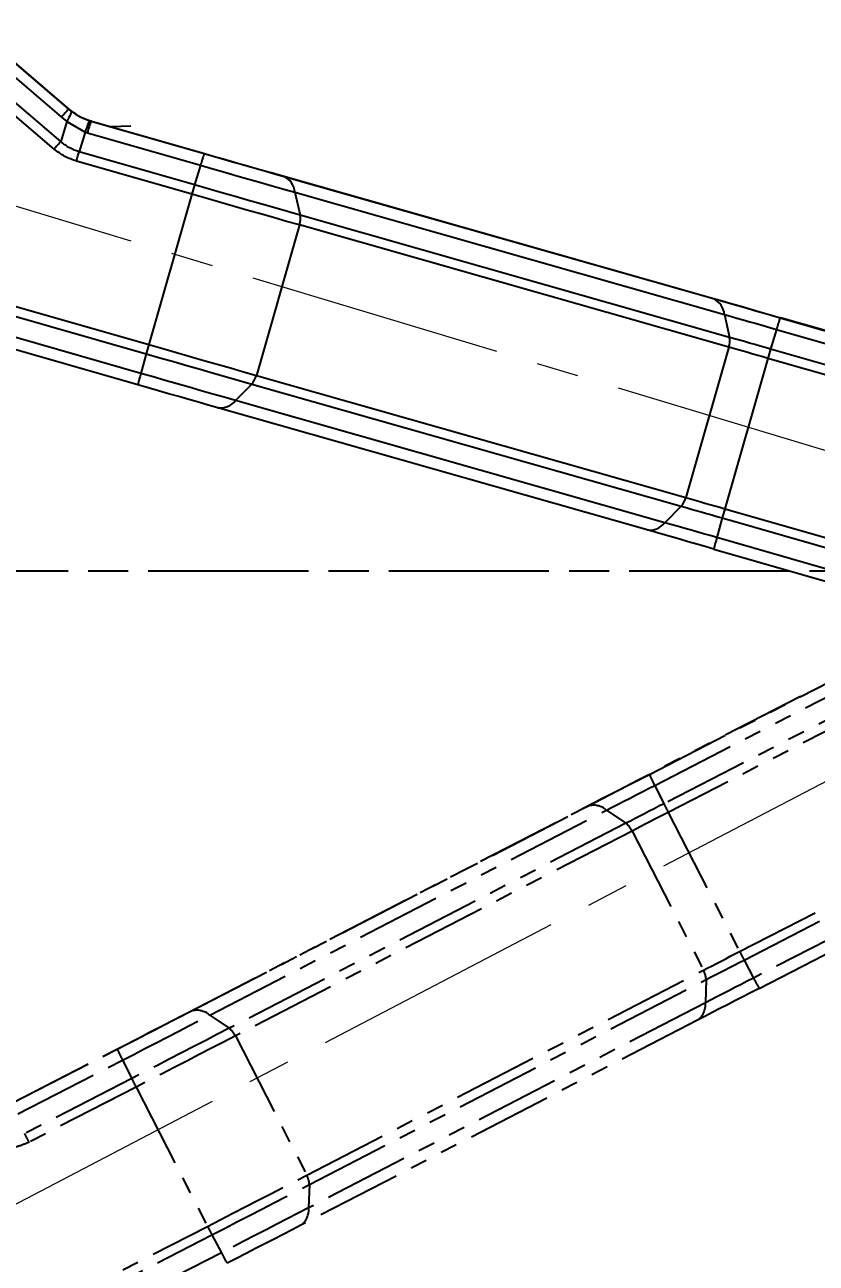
# Model space of a CAD drawing. Header units: millimetres. Extents: x 2251 to 4395, y 932 to 2449.
# Drawn here: x 3932.4 to 3991.7, y 1356.5 to 1449.1 of the extents above; entities that cross this region are included whole.
import ezdxf

# ---------------------------------------------------------------- set-up
doc = ezdxf.new("R2010")
doc.units = ezdxf.units.MM
for name, pattern in [('AM_ISO08W050', [18, 12, -1.5, 3, -1.5]), ('CENTER2', [28.575, 19.05, -3.175, 3.175, -3.175]), ('PHANTOM', [12.7, 6.35, -1.27, 1.27, -1.27, 1.27, -1.27])]:
    doc.linetypes.add(name, pattern=pattern)
for name, color, linetype, lineweight in [('AM_5', 3, 'Continuous', 25), ('AM_7', 4, 'AM_ISO08W050', 25), ('单点划线', 1, 'CENTER2', 13), ('标注', 3, 'Continuous', 13)]:
    doc.layers.add(name, color=color, linetype=linetype, lineweight=lineweight)
doc.styles.add('SLDTEXTSTYLE1', font='txt.shx', dxfattribs={"width": 0.7, "bigfont": 'gbcbig.shx'})
doc.dimstyles.new('SLDDIMSTYLE12$0', dxfattribs={"dimtxt": 12, "dimasz": 10, "dimexe": 0, "dimexo": 0.0625, "dimgap": 0.875, "dimtad": 1, "dimdec": 1, "dimlfac": 1.8, "dimrnd": 1e-09, "dimzin": 12, "dimdsep": 46, "dimtxsty": 'SLDTEXTSTYLE1', "dimcen": 0.09, "dimdle": 8.16, "dimclrd": 3, "dimclre": 3, "dimadec": 0, "dimazin": 3, "dimtfac": 1, "dimtdec": 1, "dimtofl": 0, "dimtmove": 0, "dimatfit": 3, "dimfxl": 0, "dimfrac": 2, "dimtolj": 1, "dimlwd": 5, "dimlwe": 5, "dimarcsym": 0})
doc.dimstyles.new('SLDDIMSTYLE12$2', dxfattribs={"dimtxt": 12, "dimasz": 10, "dimexe": 0, "dimexo": 0.0625, "dimgap": 0.875, "dimtad": 1, "dimdec": 1, "dimlfac": 1.8, "dimrnd": 1e-09, "dimzin": 12, "dimdsep": 46, "dimtxsty": 'SLDTEXTSTYLE1', "dimcen": 0.09, "dimdle": 8.16, "dimclrd": 3, "dimclre": 3, "dimadec": 0, "dimazin": 3, "dimtfac": 1, "dimtdec": 1, "dimtofl": 0, "dimtmove": 0, "dimatfit": 3, "dimfxl": 0, "dimfrac": 2, "dimtolj": 1, "dimlwd": 5, "dimlwe": 5, "dimarcsym": 0})

# ---------------------------------------------------------------- blocks, each defined once
blk = doc.blocks.new('*D89')
at = {"layer": 'Defpoints', "color": 0, "transparency": 16777216}
for p in [(3779.043, 1481.521), (3780.179, 1416.661), (4022.457, 1408.208), (4022.457, 1408.208), (3797.167, 1290.788)]:
    blk.add_point(p, dxfattribs=at)
at = {"layer": '标注', "color": 3, "linetype": 'Continuous', "lineweight": 5, "transparency": 16777216}
blk.add_arc((4022.457, 1408.208), 242.426, 165.60197, 205.16456, dxfattribs=at)
at = {"layer": '标注', "color": 3, "transparency": 16777216}
for points in [[(3786.04, 1468.936), (3789.251, 1468.041), (3790.331, 1478.121)], [(3804.533, 1305.863), (3801.546, 1304.384), (3807.478, 1296.162)]]:
    blk.add_solid(points, dxfattribs=at)
at = {"layer": '标注', "color": 0, "transparency": 16777216, "insert": (3786.95, 1386.015), "char_height": 10, "attachment_point": 5, "rotation": 275.38327, "style": 'SLDTEXTSTYLE1'}
blk.add_mtext('\\A1;60%%D', dxfattribs=at)
blk = doc.blocks.new('*D82')
at = {"layer": 'AM_5', "color": 3, "linetype": 'Continuous', "lineweight": 5, "transparency": 16777216}
blk.add_arc((4022.391, 1408.248), 210.424, 165.96598, 177.27687, dxfattribs=at)
at = {"layer": 'AM_5', "color": 3, "transparency": 16777216}
for points in [[(3816.641, 1459.718), (3819.855, 1458.833), (3820.903, 1468.917)], [(3813.871, 1418.206), (3810.539, 1418.285), (3811.967, 1408.248)]]:
    blk.add_solid(points, dxfattribs=at)
at = {"layer": 'Defpoints', "color": 0, "transparency": 16777216}
for p in [(3779.043, 1481.521), (3815.954, 1449.017), (3792.452, 1408.248), (4022.497, 1408.217), (4025.645, 1408.248)]:
    blk.add_point(p, dxfattribs=at)
at = {"layer": 'AM_5', "color": 0, "transparency": 16777216, "insert": (3807.411, 1439.912), "char_height": 12, "attachment_point": 5, "rotation": 81.62143, "style": 'SLDTEXTSTYLE1'}
blk.add_mtext('\\A1;15%%D', dxfattribs=at)
blk = doc.blocks.new('*D68')
at = {"layer": 'AM_5', "color": 3, "linetype": 'Continuous', "lineweight": 5, "transparency": 16777216}
for p, q in [((3832.993, 1466.292), (3843.008, 1499.544)), ((4023.044, 1445.32), (3852.583, 1496.66))]:
    blk.add_line(p, q, dxfattribs=at)
at = {"layer": 'AM_5', "color": 3, "lineweight": 5, "transparency": 16777216}
blk.add_line((4022.34, 1408.308), (4032.619, 1442.436), dxfattribs=at)
at = {"layer": 'AM_5', "color": 3, "transparency": 16777216}
for points in [[(3853.063, 1498.256), (3852.102, 1495.064), (3843.008, 1499.544)], [(4023.525, 1446.915), (4022.563, 1443.724), (4032.619, 1442.436)]]:
    blk.add_solid(points, dxfattribs=at)
at = {"layer": 'Defpoints', "color": 0, "transparency": 16777216}
for p in [(3843.008, 1499.544), (3832.974, 1466.232), (4022.322, 1408.248)]:
    blk.add_point(p, dxfattribs=at)
at = {"layer": 'AM_5', "color": 0, "transparency": 16777216, "insert": (3937.974, 1478.121), "char_height": 12, "attachment_point": 5, "rotation": 343.23837, "style": 'SLDTEXTSTYLE1'}
blk.add_mtext('\\A1;225', dxfattribs=at)

msp = doc.modelspace()

# ---------------------------------------------------------------- linework, layer by layer
at = {"color": 7, "linetype": 'Continuous', "lineweight": 25}
for p, q in [((3839.624, 1454.474), (3941.69, 1425.204)), ((3839.429, 1453.782), (3941.495, 1424.513)), ((3941.094, 1423.047), (3838.423, 1452.489)), ((3940.872, 1422.187), (3838.201, 1451.63)), ((3930.701, 1447.067), (3935.678, 1442.822)), ((3930.727, 1447.073), (3935.704, 1442.827)), ((3930.167, 1446.466), (3935.144, 1442.22)), ((3934.602, 1439.832), (3929.235, 1444.41)), ((3935.088, 1440.398), (3929.721, 1444.977)), ((3935.678, 1442.822), (3935.704, 1442.827)), ((3935.704, 1442.827), (3935.901, 1442.669)), ((3935.539, 1441.903), (3935.088, 1440.398)), ((3935.144, 1442.22), (3935.539, 1441.903)), ((3935.539, 1441.903), (3936.909, 1441.101)), ((3937.383, 1441.925), (3937.295, 1441.951)), ((3937.295, 1441.951), (3937.383, 1441.925)), ((3937.359, 1441.92), (3937.383, 1441.925)), ((3937.359, 1441.92), (3945.833, 1439.49)), ((3937.383, 1441.925), (3945.857, 1439.495)), ((3940.331, 1441.551), (3938.876, 1441.497)), ((3936.909, 1441.101), (3936.467, 1439.624)), ((3936.909, 1441.101), (3937.084, 1441.049)), ((3937.084, 1441.049), (3945.559, 1438.619)), ((3945.117, 1437.144), (3936.467, 1439.624)), ((3944.915, 1436.451), (3936.265, 1438.931)), ((3945.559, 1438.619), (3945.117, 1437.144)), ((3950.855, 1438.068), (3983.003, 1428.926)), ((3951.806, 1437.784), (3983.954, 1428.642)), ((3944.915, 1436.451), (3941.69, 1425.204)), ((3952.628, 1436.6), (3953.015, 1434.888)), ((3952.628, 1436.6), (3984.776, 1427.458)), ((3952.959, 1434.153), (3949.735, 1422.906)), ((3985.107, 1425.011), (3952.959, 1434.153)), ((3985.163, 1425.746), (3953.015, 1434.888)), ((3984.776, 1427.458), (3985.163, 1425.746)), ((3988.952, 1427.215), (4007.987, 1421.756)), ((4001.186, 1423.718), (3988.976, 1427.22)), ((3988.677, 1426.344), (3988.235, 1424.869)), ((3988.677, 1426.344), (4008.846, 1420.56)), ((3985.107, 1425.011), (3981.883, 1413.765)), ((4009.962, 1418.638), (3988.235, 1424.869)), ((3941.495, 1424.513), (3941.094, 1423.047)), ((3988.033, 1424.176), (3984.808, 1412.929)), ((4005.06, 1419.293), (3988.033, 1424.176)), ((3949.735, 1422.906), (3981.883, 1413.765)), ((3949.394, 1422.257), (3948.163, 1421.027)), ((3949.394, 1422.257), (3981.542, 1413.115)), ((3980.311, 1411.885), (3948.163, 1421.027)), ((3978.993, 1411.339), (3946.845, 1420.481)), ((3981.542, 1413.115), (3980.311, 1411.885)), ((3984.808, 1412.929), (4001.835, 1408.046)), ((3984.613, 1412.238), (3984.212, 1410.771)), ((3984.613, 1412.238), (4006.34, 1406.007)), ((3983.99, 1409.912), (4003.037, 1404.45)), ((4004.381, 1404.987), (3984.212, 1410.771))]:
    msp.add_line(p, q, dxfattribs=at)
at = {"color": 7, "linetype": 'PHANTOM', "lineweight": 25}
for p, q in [((3979.161, 1393.062), (3996.777, 1402.107)), ((3979.556, 1392.239), (3997.033, 1401.213)), ((3997.492, 1399.717), (3980.244, 1390.861)), ((3990.474, 1398.884), (3979.175, 1393.082)), ((3996.328, 1398.308), (3980.57, 1390.217)), ((3979.556, 1392.239), (3980.244, 1390.861)), ((3944.842, 1375.35), (3974.54, 1390.683)), ((3943.954, 1374.906), (3973.652, 1390.239)), ((3946.252, 1375.049), (3975.95, 1390.382)), ((3975.95, 1390.382), (3977.403, 1389.398)), ((3980.57, 1390.217), (3985.915, 1379.809)), ((3977.403, 1389.398), (3947.705, 1374.065)), ((3977.865, 1388.824), (3948.167, 1373.492)), ((3977.865, 1388.824), (3983.21, 1378.417)), ((3986.246, 1379.172), (4004.715, 1388.655)), ((3985.915, 1379.809), (4001.673, 1387.9)), ((4005.622, 1387.412), (3986.957, 1377.828)), ((3987.383, 1377.05), (4005.01, 1386.101)), ((3953.512, 1363.084), (3983.21, 1378.417)), ((3986.246, 1379.172), (3986.957, 1377.828)), ((3953.708, 1362.377), (3983.406, 1377.71)), ((3983.406, 1377.71), (3983.35, 1375.971)), ((3983.35, 1375.971), (3953.652, 1360.638)), ((3946.252, 1375.049), (3947.705, 1374.065)), ((3982.763, 1374.671), (3953.065, 1359.338)), ((3948.167, 1373.492), (3953.512, 1363.084)), ((3931.476, 1368.48), (3939.319, 1372.507)), ((3931.49, 1368.5), (3939.333, 1372.527)), ((3931.872, 1367.657), (3939.715, 1371.684)), ((3939.715, 1371.684), (3940.402, 1370.306)), ((3940.402, 1370.306), (3932.397, 1366.195)), ((3940.729, 1369.662), (3932.724, 1365.552)), ((3940.729, 1369.662), (3946.073, 1359.254)), ((3953.708, 1362.377), (3953.652, 1360.638)), ((3851.618, 1310.753), (3946.073, 1359.254)), ((3851.949, 1310.116), (3946.404, 1358.617)), ((3946.404, 1358.617), (3947.115, 1357.273)), ((3947.115, 1357.273), (3852.1, 1308.484))]:
    msp.add_line(p, q, dxfattribs=at)
at = {"color": 7, "linetype": 'Continuous', "lineweight": 25, "flags": 128}
for points in [[(3945.559, 1438.619), (3946.469, 1438.358), (3947.376, 1438.098), (3948.279, 1437.84), (3949.175, 1437.584), (3950.06, 1437.331), (3950.932, 1437.082), (3951.789, 1436.838), (3952.628, 1436.6)], [(3945.833, 1439.49), (3946.602, 1439.269), (3947.369, 1439.05), (3948.132, 1438.832), (3948.888, 1438.615), (3949.636, 1438.402), (3950.373, 1438.192), (3951.097, 1437.986), (3951.806, 1437.784)], [(3945.857, 1439.495), (3946.501, 1439.311), (3947.142, 1439.127), (3947.781, 1438.944), (3948.414, 1438.763), (3949.039, 1438.585), (3949.656, 1438.409), (3950.262, 1438.236), (3950.855, 1438.068)], [(3953.015, 1434.888), (3952.078, 1435.155), (3951.12, 1435.427), (3950.146, 1435.705), (3949.157, 1435.988), (3948.156, 1436.273), (3947.148, 1436.562), (3946.133, 1436.852), (3945.117, 1437.144)], [(3952.959, 1434.153), (3952.005, 1434.425), (3951.029, 1434.703), (3950.037, 1434.986), (3949.029, 1435.273), (3948.011, 1435.564), (3946.983, 1435.858), (3945.95, 1436.154), (3944.915, 1436.451)], [(3983.003, 1428.926), (3983.712, 1428.724), (3984.436, 1428.518), (3985.173, 1428.308), (3985.921, 1428.094), (3986.677, 1427.878), (3987.44, 1427.66), (3988.207, 1427.44), (3988.976, 1427.22)], [(3983.954, 1428.642), (3984.547, 1428.473), (3985.153, 1428.301), (3985.77, 1428.125), (3986.396, 1427.946), (3987.028, 1427.765), (3987.667, 1427.583), (3988.308, 1427.399), (3988.952, 1427.215)], [(3984.776, 1427.458), (3985.239, 1427.326), (3985.712, 1427.191), (3986.193, 1427.054), (3986.682, 1426.915), (3987.176, 1426.774), (3987.674, 1426.631), (3988.175, 1426.488), (3988.677, 1426.344)], [(3988.235, 1424.869), (3987.839, 1424.982), (3987.445, 1425.095), (3987.053, 1425.207), (3986.664, 1425.318), (3986.279, 1425.428), (3985.9, 1425.536), (3985.528, 1425.642), (3985.163, 1425.746)], [(3941.69, 1425.204), (3942.725, 1424.907), (3943.758, 1424.612), (3944.786, 1424.318), (3945.805, 1424.027), (3946.812, 1423.739), (3947.805, 1423.456), (3948.78, 1423.178), (3949.735, 1422.906)], [(3988.033, 1424.176), (3987.656, 1424.284), (3987.281, 1424.391), (3986.907, 1424.498), (3986.537, 1424.604), (3986.17, 1424.709), (3985.809, 1424.812), (3985.455, 1424.913), (3985.107, 1425.011)], [(3941.495, 1424.513), (3942.512, 1424.222), (3943.526, 1423.931), (3944.535, 1423.643), (3945.535, 1423.357), (3946.524, 1423.074), (3947.499, 1422.796), (3948.456, 1422.524), (3949.394, 1422.257)], [(3948.163, 1421.027), (3947.324, 1421.266), (3946.467, 1421.51), (3945.595, 1421.759), (3944.71, 1422.012), (3943.814, 1422.267), (3942.911, 1422.526), (3942.004, 1422.786), (3941.094, 1423.047)], [(3946.845, 1420.481), (3946.136, 1420.683), (3945.412, 1420.889), (3944.675, 1421.099), (3943.927, 1421.313), (3943.171, 1421.529), (3942.408, 1421.747), (3941.641, 1421.967), (3940.872, 1422.187)], [(3981.883, 1413.765), (3982.23, 1413.666), (3982.585, 1413.565), (3982.946, 1413.462), (3983.312, 1413.357), (3983.682, 1413.251), (3984.056, 1413.145), (3984.432, 1413.037), (3984.808, 1412.929)], [(3981.542, 1413.115), (3981.906, 1413.011), (3982.279, 1412.905), (3982.658, 1412.797), (3983.042, 1412.687), (3983.431, 1412.576), (3983.824, 1412.464), (3984.218, 1412.351), (3984.613, 1412.238)], [(3984.212, 1410.771), (3983.71, 1410.915), (3983.209, 1411.059), (3982.711, 1411.201), (3982.217, 1411.342), (3981.728, 1411.482), (3981.247, 1411.619), (3980.774, 1411.754), (3980.311, 1411.885)], [(3983.991, 1409.912), (3983.347, 1410.096), (3982.706, 1410.28), (3982.067, 1410.463), (3981.434, 1410.644), (3980.809, 1410.822), (3980.192, 1410.998), (3979.586, 1411.171), (3978.993, 1411.339)]]:
    msp.add_lwpolyline(points, dxfattribs=at)
at = {"color": 7, "linetype": 'PHANTOM', "lineweight": 25, "flags": 128}
for points in [[(3973.652, 1390.239), (3974.307, 1390.577), (3974.976, 1390.922), (3975.657, 1391.273), (3976.349, 1391.629), (3977.048, 1391.989), (3977.754, 1392.352), (3978.463, 1392.716), (3979.175, 1393.082)], [(3974.54, 1390.683), (3975.088, 1390.966), (3975.648, 1391.254), (3976.218, 1391.548), (3976.796, 1391.846), (3977.382, 1392.147), (3977.972, 1392.451), (3978.566, 1392.756), (3979.161, 1393.062)], [(3975.95, 1390.382), (3976.378, 1390.603), (3976.814, 1390.828), (3977.259, 1391.057), (3977.711, 1391.29), (3978.168, 1391.525), (3978.629, 1391.762), (3979.092, 1392), (3979.556, 1392.239)], [(3980.244, 1390.861), (3979.878, 1390.673), (3979.513, 1390.485), (3979.15, 1390.298), (3978.79, 1390.113), (3978.435, 1389.93), (3978.084, 1389.75), (3977.74, 1389.572), (3977.403, 1389.398)], [(3980.57, 1390.217), (3980.222, 1390.038), (3979.874, 1389.859), (3979.529, 1389.682), (3979.186, 1389.505), (3978.848, 1389.331), (3978.514, 1389.159), (3978.186, 1388.99), (3977.865, 1388.824)], [(3983.21, 1378.417), (3983.531, 1378.582), (3983.859, 1378.751), (3984.192, 1378.923), (3984.531, 1379.098), (3984.874, 1379.274), (3985.219, 1379.452), (3985.567, 1379.63), (3985.915, 1379.809)], [(3983.406, 1377.71), (3983.743, 1377.883), (3984.087, 1378.061), (3984.437, 1378.241), (3984.793, 1378.425), (3985.153, 1378.61), (3985.515, 1378.796), (3985.88, 1378.984), (3986.246, 1379.172)], [(3986.957, 1377.828), (3986.492, 1377.589), (3986.029, 1377.351), (3985.568, 1377.114), (3985.111, 1376.879), (3984.66, 1376.646), (3984.215, 1376.417), (3983.778, 1376.192), (3983.35, 1375.971)], [(3987.384, 1377.05), (3986.788, 1376.744), (3986.195, 1376.439), (3985.604, 1376.135), (3985.019, 1375.834), (3984.44, 1375.536), (3983.87, 1375.242), (3983.311, 1374.954), (3982.763, 1374.671)], [(3939.319, 1372.507), (3940.031, 1372.872), (3940.74, 1373.237), (3941.446, 1373.6), (3942.145, 1373.96), (3942.837, 1374.316), (3943.518, 1374.667), (3944.187, 1375.012), (3944.842, 1375.35)], [(3939.333, 1372.527), (3939.928, 1372.833), (3940.522, 1373.138), (3941.112, 1373.441), (3941.698, 1373.743), (3942.276, 1374.041), (3942.846, 1374.334), (3943.406, 1374.623), (3943.954, 1374.906)], [(3939.715, 1371.684), (3940.557, 1372.116), (3941.397, 1372.548), (3942.232, 1372.977), (3943.06, 1373.403), (3943.878, 1373.825), (3944.685, 1374.241), (3945.477, 1374.649), (3946.252, 1375.049)], [(3947.705, 1374.065), (3946.839, 1373.619), (3945.954, 1373.162), (3945.054, 1372.698), (3944.139, 1372.227), (3943.214, 1371.751), (3942.281, 1371.271), (3941.343, 1370.789), (3940.402, 1370.306)], [(3948.167, 1373.492), (3947.285, 1373.036), (3946.384, 1372.572), (3945.466, 1372.099), (3944.535, 1371.619), (3943.593, 1371.134), (3942.643, 1370.645), (3941.687, 1370.154), (3940.729, 1369.662)], [(3946.073, 1359.254), (3947.032, 1359.747), (3947.987, 1360.238), (3948.938, 1360.727), (3949.88, 1361.211), (3950.811, 1361.691), (3951.729, 1362.164), (3952.63, 1362.629), (3953.512, 1363.084)], [(3946.404, 1358.617), (3947.345, 1359.1), (3948.284, 1359.582), (3949.217, 1360.062), (3950.142, 1360.538), (3951.056, 1361.009), (3951.957, 1361.474), (3952.842, 1361.93), (3953.708, 1362.377)], [(3953.652, 1360.638), (3952.877, 1360.238), (3952.085, 1359.83), (3951.279, 1359.414), (3950.46, 1358.993), (3949.632, 1358.567), (3948.797, 1358.137), (3947.957, 1357.705), (3947.115, 1357.273)], [(3953.065, 1359.338), (3952.41, 1359), (3951.741, 1358.655), (3951.059, 1358.304), (3950.368, 1357.948), (3949.668, 1357.588), (3948.963, 1357.225), (3948.253, 1356.86), (3947.542, 1356.495)]]:
    msp.add_lwpolyline(points, dxfattribs=at)
at = {"color": 7, "linetype": 'Continuous', "lineweight": 25}
for centre, radius, start, end in [((3947.38, 1431.902), 16.006, 136.98231, 139.86093), ((3949.625, 1437.57), 13.015, 160.47233, 164.49361), ((3958.1, 1435.139), 13.015, 160.47233, 164.49361), ((3951.179, 1436.471), 1.455, 5.07762, 64.46165), ((4009.468, 1418.005), 67.137, 163.43713, 164.05307), ((3951.455, 1434.637), 1.58, 342.17658, 9.14397), ((3983.327, 1427.329), 1.455, 5.07766, 64.46203), ((4001.218, 1422.864), 13.015, 160.47228, 164.49364), ((3983.603, 1425.495), 1.58, 342.17656, 9.14413), ((4005.252, 1406.915), 66.141, 163.94748, 164.56969), ((4052.586, 1405.73), 67.136, 163.43713, 164.05307), ((3952.358, 1419.689), 11.754, 163.40044, 167.7271), ((3948.222, 1423.287), 1.56, 318.69224, 345.8928), ((3947.036, 1421.884), 1.416, 262.23993, 322.75953), ((3980.37, 1414.145), 1.56, 318.69201, 345.89284), ((4048.37, 1394.64), 66.141, 163.94748, 164.5697), ((3979.184, 1412.742), 1.416, 262.23993, 322.75953), ((3995.476, 1407.414), 11.754, 163.40041, 167.72716)]:
    msp.add_arc(centre, radius, start, end, dxfattribs=at)
at = {"color": 7, "linetype": 'PHANTOM', "lineweight": 25}
for centre, radius, start, end in [((3991.082, 1398.283), 13.015, 203.65312, 207.67448), ((3974.981, 1389.296), 1.455, 48.2585, 107.64287), ((4040.264, 1420.94), 67.136, 206.61797, 207.23391), ((3976.438, 1388.148), 1.58, 25.3574, 52.32497), ((4044.78, 1409.968), 66.141, 207.12832, 207.75054), ((3981.847, 1377.659), 1.56, 1.87285, 29.07368), ((3997.468, 1383.087), 11.754, 206.58125, 210.908), ((3981.942, 1375.825), 1.416, 305.42077, 5.94037), ((3945.283, 1373.963), 1.455, 48.25846, 107.64249), ((3946.74, 1372.815), 1.58, 25.35742, 52.32481), ((3951.241, 1377.728), 13.015, 203.65317, 207.67445), ((4000.423, 1400.386), 67.137, 206.61798, 207.23391), ((3952.149, 1362.326), 1.56, 1.87308, 29.07364), ((3952.244, 1360.492), 1.416, 305.42077, 5.94037), ((4004.938, 1389.414), 66.141, 207.12832, 207.75053), ((3957.627, 1362.532), 11.754, 206.58128, 210.90794)]:
    msp.add_arc(centre, radius, start, end, dxfattribs=at)
at = {"color": 7, "linetype": 'Continuous', "lineweight": 25}
for points, knots in [([(3935.875, 1442.663), (3935.879, 1442.611), (3935.887, 1442.508), (3935.655, 1442.104), (3935.539, 1441.903)], [0, 0, 0, 0, 0.500804, 1, 1, 1, 1]), ([(3935.678, 1442.822), (3935.714, 1442.791), (3935.779, 1442.737), (3935.846, 1442.686), (3935.875, 1442.663)], [0, 0, 0, 0, 0.557672, 1, 1, 1, 1]), ([(3935.875, 1442.663), (3936.095, 1442.511), (3936.527, 1442.212), (3937.026, 1442.034), (3937.271, 1441.946)], [0, 0, 0, 0, 0.508316, 1, 1, 1, 1]), ([(3935.901, 1442.669), (3936.12, 1442.517), (3936.551, 1442.218), (3937.05, 1442.039), (3937.295, 1441.951)], [0, 0, 0, 0, 0.5080063, 1, 1, 1, 1]), ([(3937.271, 1441.946), (3937.242, 1441.91), (3937.184, 1441.838), (3937.001, 1441.347), (3936.909, 1441.101)], [0, 0, 0, 0, 0.5, 1, 1, 1, 1]), ([(3937.271, 1441.946), (3937.288, 1441.941), (3937.317, 1441.932), (3937.346, 1441.924), (3937.359, 1441.92)], [0, 0, 0, 0, 0.560146, 1, 1, 1, 1]), ([(3936.265, 1438.931), (3935.969, 1439.034), (3935.366, 1439.244), (3934.86, 1439.634), (3934.602, 1439.832)], [0, 0, 0, 0, 0.490293, 1, 1, 1, 1]), ([(3936.467, 1439.624), (3936.219, 1439.712), (3935.715, 1439.891), (3935.299, 1440.227), (3935.088, 1440.398)], [0, 0, 0, 0, 0.491499, 1, 1, 1, 1])]:
    msp.add_open_spline(points, degree=3, knots=knots, dxfattribs=at)
for points in [[(3934.602, 1439.832), (3934.649, 1439.887), (3934.744, 1439.998), (3934.878, 1440.155), (3934.998, 1440.294), (3935.058, 1440.364), (3935.088, 1440.398)], [(3936.265, 1438.931), (3936.284, 1438.998), (3936.323, 1439.132), (3936.378, 1439.322), (3936.428, 1439.493), (3936.454, 1439.58), (3936.467, 1439.624)]]:
    msp.add_open_spline(points, degree=3, dxfattribs=at)
at = {"color": 7, "linetype": 'PHANTOM', "lineweight": 25}
msp.add_open_spline([(3932.724, 1365.552), (3932.438, 1365.425), (3931.855, 1365.165), (3931.219, 1365.102), (3930.895, 1365.07)], degree=3, knots=[0, 0, 0, 0, 0.490293, 1, 1, 1, 1], dxfattribs=at)
msp.add_open_spline([(3932.724, 1365.552), (3932.692, 1365.614), (3932.629, 1365.738), (3932.539, 1365.913), (3932.459, 1366.073), (3932.418, 1366.154), (3932.397, 1366.195)], degree=3, dxfattribs=at)
at = {"layer": 'AM_7'}
msp.add_line((4025.645, 1408.248), (3792.452, 1408.248), dxfattribs=at)
at = {"layer": '单点划线'}
for q in [(3779.043, 1481.521), (3797.167, 1290.788)]:
    msp.add_line((4022.457, 1408.208), q, dxfattribs=at)

# ---------------------------------------------------------------- dimensions: what is measured, and where the dimension line sits
at = {"layer": 'AM_5'}
dim = msp.add_linear_dim(base=(3843.008, 1499.544), p1=(4022.322, 1408.248), p2=(3832.974, 1466.232), angle=163.23837, text='225', dimstyle='SLDDIMSTYLE12$0', override={"dimlfac": 1, "dimpost": ''}, dxfattribs=at)
dim.commit()
dim.dimension.update_dxf_attribs({"geometry": '*D68', "text_midpoint": (3935.992, 1471.539), "dimtype": 160})
dim = msp.add_angular_dim_2l(base=(3815.954, 1449.017), line1=((4022.497, 1408.217), (3779.043, 1481.521)), line2=((4025.645, 1408.248), (3792.452, 1408.248)), text='15%%D', dimstyle='SLDDIMSTYLE12$2', override={"dimlfac": 1}, dxfattribs=at)
dim.commit()
dim.dimension.update_dxf_attribs({"geometry": '*D82', "text_midpoint": (3807.411, 1439.912)})
at = {"layer": '标注'}
dim = msp.add_angular_dim_2l(base=(3780.179, 1416.661), line1=((4022.457, 1408.208), (3779.043, 1481.521)), line2=((4022.457, 1408.208), (3797.167, 1290.788)), text='60%%D', dimstyle='SLDDIMSTYLE12$2', override={"dimtxt": 10, "dimadec": 3, "dimtdec": 3, "dimtzin": 0}, dxfattribs=at)
dim.commit()
dim.dimension.update_dxf_attribs({"geometry": '*D89', "text_midpoint": (3786.95, 1386.015)})

doc.saveas('drawing.dxf')
